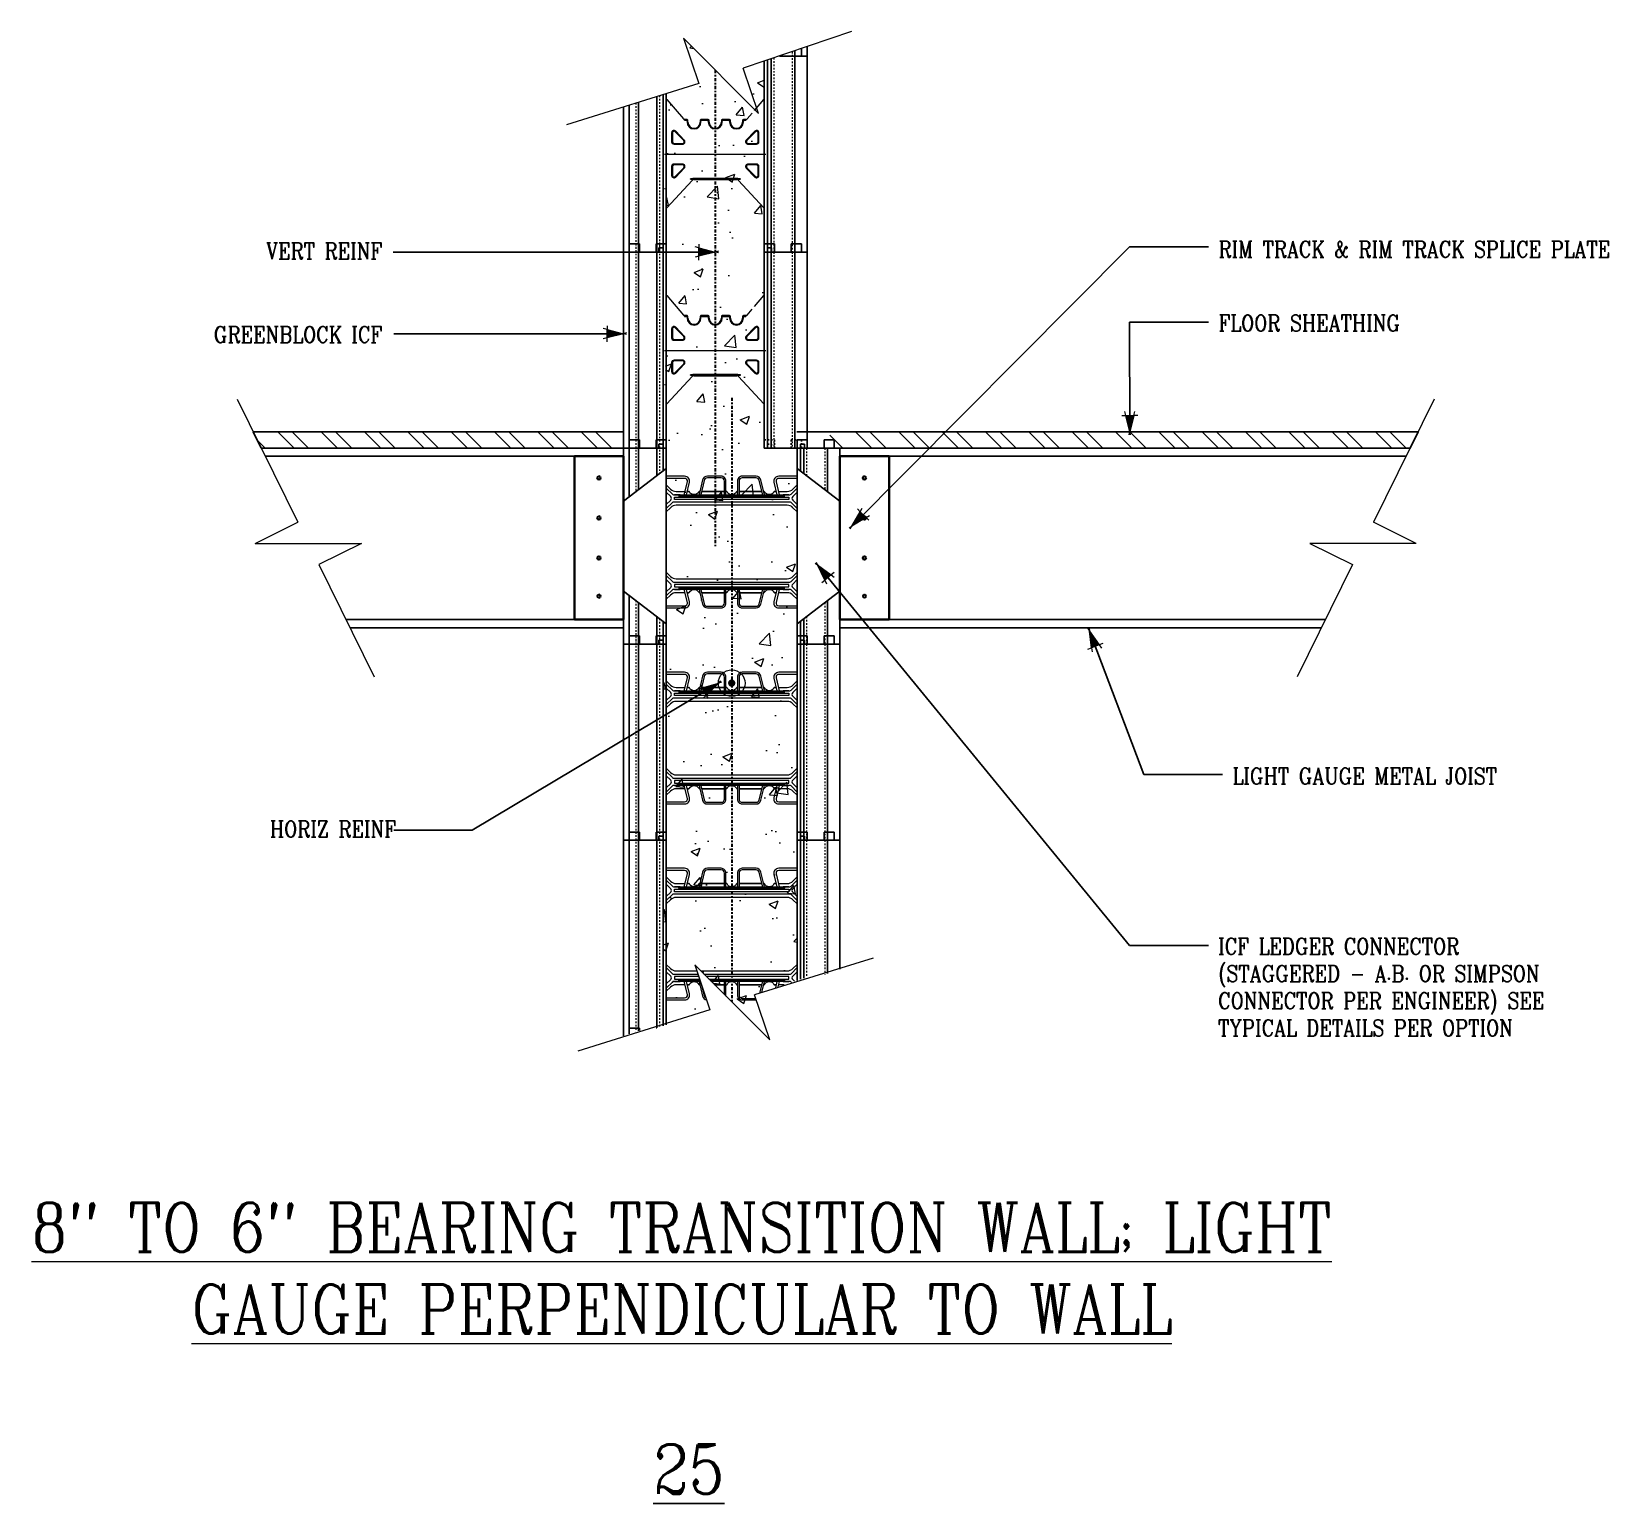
# Model space of a CAD drawing. Header units: inches. Extents: x -210.8 to -114.3, y 232.4 to 322.5.
import ezdxf

# ---------------------------------------------------------------- set-up
doc = ezdxf.new("R2010")
doc.units = ezdxf.units.IN
doc.header["$MEASUREMENT"] = 0
for name, pattern in [('CENTER', [2, 1.25, -0.25, 0.25, -0.25]), ('DASHED2', [0.375, 0.25, -0.125]), ('HIDDEN', [0.375, 0.25, -0.125])]:
    doc.linetypes.add(name, pattern=pattern)
doc.layers.get('Defpoints').update_dxf_attribs({"color": 252})
for name, color, linetype, lineweight in [('A2 Hatch', 8, 'Continuous', 9), ('A4 medium', 7, 'Continuous', 35), ('DETAILS', 7, 'Continuous', 13), ('DIM', 3, 'Continuous', 13), ('REBAR', 2, 'CENTER', 30)]:
    doc.layers.add(name, color=color, linetype=linetype, lineweight=lineweight)
doc.styles.add('ARCTEXT', font='arctext.shx', dxfattribs={"width": 0.85})
doc.styles.add('RomanC', font='romanc.shx', dxfattribs={"width": 0.85, "height": 5})
doc.dimstyles.new('ARCTEXT1-4', dxfattribs={"dimtxt": 4, "dimasz": 2, "dimexe": 2, "dimexo": 2, "dimgap": 2, "dimtad": 1, "dimdec": 4, "dimzin": 3, "dimdsep": 46, "dimlunit": 4, "dimtxsty": 'ARCTEXT', "dimblk": 'ARCHTICK', "dimcen": 2, "dimaunit": 1, "dimadec": 0, "dimazin": 0, "dimtfac": 1, "dimtdec": 4, "dimtmove": 2, "dimatfit": 3, "dimldrblk": 'arrow', "dimfxl": 0, "dimtolj": 1, "dimtzin": 0, "dimarcsym": 0})

# ---------------------------------------------------------------- blocks, each defined once
blk = doc.blocks.new('_ArchTick')
at = {"color": 0, "linetype": 'ByBlock', "const_width": 0.15}
blk.add_lwpolyline([(-0.5, -0.5), (0.5, 0.5)], dxfattribs=at)
blk = doc.blocks.new('arrow')
at = {"layer": 'DIM'}
blk.add_hatch(color=253, dxfattribs=at).paths.add_polyline_path([(-2, 0.5), (-2, -0.5), (0, 0)])
at = {"layer": 'DIM', "lineweight": 9}
for points in [[(-2, 0.98), (-2, 0.5), (-2.47, 0.62)], [(0.37, 0.09), (0, 0)], [(0.37, -0.09), (0, 0)], [(-2, -0.98), (-2, -0.5), (-2.47, -0.62)]]:
    blk.add_lwpolyline(points, dxfattribs=at)
at = {"layer": 'DIM', "lineweight": 15}
blk.add_lwpolyline([(0, 0), (-2, -0.5), (-2, 0.5), (0, 0)], dxfattribs=at)

msp = doc.modelspace()

# ---------------------------------------------------------------- hatches: boundary and pattern name
at = {"layer": 'A2 Hatch', "ltscale": 0.15}
h = msp.add_hatch(dxfattribs=at)
h.set_pattern_fill('AR-CONC', color=256, scale=0.8, style=0)
h.set_pattern_definition([(50, (-3253.7795, 735.394), (5.7380815, -0.502017), [0.6, -6.6]), (355, (-3253.7795, 735.394), (-1.110011, 6.017537), [0.48, -5.28]), (100.45145, (-3253.3014, 735.352), (4.628071, 5.51552), [0.509922, -5.609137]), (46.1842, (-3253.7795, 736.994), (8.537928, -1.324152), [0.9, -9.9]), (96.63564, (-3253.068, 736.8835), (7.477296, 7.792949), [0.764882, -8.413704]), (351.1842, (-3253.7795, 736.994), (7.477296, 7.79295), [0.72, -7.92]), (21, (-3252.9795, 736.594), (4.7752564, -3.220951), [0.6, -6.6]), (326, (-3252.9795, 736.594), (1.946523, 5.8012), [0.48, -5.28]), (71.45144, (-3252.5816, 736.3254), (6.721779, 2.580249), [0.509922, -5.609137]), (37.5, (-3253.7795, 735.3938), (0.0972788, 2.6631508), [0, -5.216, 0, -5.36, 0, -5.3]), (7.5, (-3253.7795, 735.3938), (2.1045563, 3.1552937), [0, -3.056, 0, -5.096, 0, -2.02]), (327.5, (-3255.5635, 735.3938), (4.2705795, -0.180439), [0, -2, 0, -6.24, 0, -8.28]), (317.5, (-3256.3635, 735.394), (4.6654894, 0.80084), [0, -2.6, 0, -4.144, 0, -5.88])])
h.paths.add_polyline_path([(-169.924, 319.307), (-171.91, 318.633), (-172.11, 261.618), (-169.24, 262.591), (-170.176, 265.351), (-165.58, 260.755), (-166.516, 263.515), (-163.91, 264.399), (-163.915, 296.98), (-165.915, 296.98), (-165.915, 320.667), (-167.2, 320.231), (-166.264, 317.471), (-170.86, 322.067)])
h = msp.add_hatch(dxfattribs=at)
h.set_pattern_fill('ANSI32', color=256, scale=5, angle=90, style=0)
h.set_pattern_definition([(135, (-8314.0732, 2619.8564), (-1.3258252, -1.3258252), []), (135, (-8314.0732, 2620.7402), (-1.3258252, -1.3258252), [])])
h.paths.add_polyline_path([(-174.535, 297.98), (-197.188, 297.98), (-196.695, 296.98), (-174.535, 296.98)])
h = msp.add_hatch(dxfattribs=at)
h.set_pattern_fill('ANSI32', color=256, scale=5, angle=90, style=0)
h.set_pattern_definition([(135, (-3894.0394, 801.9665), (-1.3258252, -1.3258252), []), (135, (-3894.0394, 802.8504), (-1.3258252, -1.3258252), [])])
h.paths.add_polyline_path([(-161.91, 297.98), (-125.91, 297.98), (-126.404, 296.98), (-161.91, 296.98)])
h = msp.add_hatch(color=256, dxfattribs=at)
edge = h.paths.add_edge_path()
edge.add_arc((-167.91, 282.596), 0.224, 0, 360)

# ---------------------------------------------------------------- linework, layer by layer
at = {"color": 1}
for p, q in [((-163.64, 321.438), (-163.64, 320.98)), ((-163.29, 321.557), (-163.29, 308.98)), ((-165.915, 320.667), (-165.915, 308.98)), ((-165.715, 320.735), (-165.715, 308.98)), ((-165.5, 320.808), (-165.5, 308.98)), ((-164.99, 320.98), (-163.29, 320.98)), ((-164.265, 321.014), (-164.265, 320.98)), ((-164.055, 321.298), (-164.055, 308.98)), ((-172.485, 318.505), (-172.485, 308.98)), ((-172.11, 318.623), (-172.11, 308.98)), ((-171.91, 318.685), (-171.91, 308.98)), ((-174.535, 317.864), (-174.535, 308.98)), ((-174.185, 317.973), (-174.185, 308.98)), ((-173.61, 318.153), (-173.61, 308.98)), ((-174.535, 308.98), (-171.91, 308.98)), ((-174.535, 308.98), (-174.535, 296.98)), ((-174.535, 308.98), (-172.36, 308.98)), ((-174.185, 309.48), (-173.56, 309.48)), ((-174.185, 309.48), (-174.185, 296.98)), ((-173.61, 309.48), (-173.61, 296.98)), ((-172.485, 308.98), (-173.61, 308.98)), ((-173.56, 309.48), (-173.56, 308.98)), ((-172.535, 309.48), (-172.535, 308.98)), ((-172.535, 309.48), (-171.91, 309.48)), ((-172.485, 309.48), (-172.485, 296.98)), ((-172.36, 309.23), (-172.36, 308.98)), ((-172.36, 309.23), (-172.11, 309.23)), ((-172.11, 309.23), (-172.11, 296.98)), ((-172.11, 308.98), (-171.91, 308.98)), ((-171.91, 309.48), (-171.91, 308.98)), ((-171.91, 309.48), (-171.91, 296.98)), ((-165.915, 309.48), (-165.915, 308.98)), ((-165.915, 309.48), (-165.915, 296.98)), ((-165.915, 309.48), (-165.29, 309.48)), ((-165.915, 308.98), (-163.29, 308.98)), ((-165.915, 308.98), (-165.715, 308.98)), ((-165.715, 309.23), (-165.715, 296.98)), ((-165.715, 309.23), (-165.465, 309.23)), ((-165.5, 308.98), (-163.29, 308.98)), ((-165.5, 308.98), (-165.5, 296.98)), ((-165.465, 309.23), (-165.465, 308.98)), ((-165.29, 309.48), (-165.29, 308.98)), ((-164.265, 309.48), (-164.265, 308.98)), ((-164.265, 309.48), (-163.64, 309.48)), ((-164.055, 308.98), (-164.055, 296.98)), ((-163.64, 309.48), (-163.64, 308.98)), ((-163.29, 308.98), (-163.29, 296.98)), ((-174.185, 297.48), (-173.56, 297.48)), ((-174.185, 297.48), (-174.185, 294.002)), ((-173.61, 297.48), (-173.61, 294.44)), ((-173.56, 297.48), (-173.56, 296.98)), ((-172.535, 297.48), (-172.535, 296.98)), ((-172.535, 297.48), (-171.91, 297.48)), ((-172.485, 297.48), (-172.485, 295.297)), ((-172.36, 297.23), (-172.36, 296.98)), ((-172.36, 297.23), (-172.11, 297.23)), ((-172.11, 297.23), (-172.11, 295.583)), ((-171.91, 297.48), (-171.91, 284.98)), ((-171.91, 297.48), (-171.91, 296.98)), ((-165.915, 297.48), (-165.915, 296.98)), ((-163.91, 297.48), (-163.91, 284.98)), ((-163.91, 297.48), (-163.285, 297.48)), ((-163.71, 297.23), (-163.71, 295.583)), ((-163.71, 297.23), (-163.46, 297.23)), ((-163.46, 297.23), (-163.46, 296.98)), ((-163.285, 297.48), (-163.285, 296.98)), ((-162.26, 297.48), (-162.26, 296.98)), ((-162.26, 297.48), (-161.635, 297.48)), ((-161.635, 297.48), (-161.635, 296.98)), ((-174.535, 296.98), (-174.535, 284.98)), ((-174.535, 296.98), (-172.36, 296.98)), ((-174.535, 296.98), (-171.91, 296.98)), ((-172.485, 296.98), (-173.61, 296.98)), ((-172.11, 296.98), (-171.91, 296.98)), ((-165.915, 296.98), (-163.29, 296.98)), ((-163.91, 296.98), (-163.71, 296.98)), ((-163.495, 296.98), (-161.285, 296.98)), ((-163.495, 296.98), (-163.495, 295.419)), ((-162.05, 296.98), (-162.05, 294.318)), ((-161.285, 296.98), (-161.285, 284.98)), ((-171.91, 295.735), (-174.535, 293.735)), ((-163.91, 295.735), (-161.285, 293.735)), ((-171.91, 286.226), (-174.535, 288.226)), ((-174.185, 287.959), (-174.185, 284.98)), ((-163.91, 286.226), (-161.285, 288.226)), ((-162.05, 287.643), (-162.05, 284.98)), ((-173.61, 287.521), (-173.61, 284.98)), ((-172.485, 286.664), (-172.485, 284.98)), ((-172.11, 286.378), (-172.11, 284.98)), ((-163.71, 286.378), (-163.71, 284.98)), ((-163.495, 286.542), (-163.495, 284.98)), ((-174.535, 284.98), (-171.91, 284.98)), ((-174.535, 284.98), (-174.535, 272.98)), ((-174.535, 284.98), (-172.36, 284.98)), ((-174.185, 285.48), (-173.56, 285.48)), ((-174.185, 285.48), (-174.185, 272.98)), ((-173.61, 285.48), (-173.61, 272.98)), ((-172.485, 284.98), (-173.61, 284.98)), ((-173.56, 285.48), (-173.56, 284.98)), ((-172.535, 285.48), (-172.535, 284.98)), ((-172.535, 285.48), (-171.91, 285.48)), ((-172.485, 285.48), (-172.485, 272.98)), ((-172.36, 285.23), (-172.36, 284.98)), ((-172.36, 285.23), (-172.11, 285.23)), ((-172.11, 285.23), (-172.11, 272.98)), ((-172.11, 284.98), (-171.91, 284.98)), ((-171.91, 285.48), (-171.91, 272.98)), ((-163.91, 285.48), (-163.91, 272.98)), ((-163.91, 285.48), (-163.285, 285.48)), ((-163.91, 284.98), (-161.285, 284.98)), ((-163.91, 284.98), (-163.71, 284.98)), ((-163.71, 285.23), (-163.71, 272.98)), ((-163.71, 285.23), (-163.46, 285.23)), ((-163.495, 284.98), (-161.285, 284.98)), ((-163.495, 284.98), (-163.495, 272.98)), ((-163.46, 285.23), (-163.46, 284.98)), ((-163.285, 285.48), (-163.285, 284.98)), ((-162.26, 285.48), (-162.26, 284.98)), ((-162.26, 285.48), (-161.635, 285.48)), ((-162.05, 284.98), (-162.05, 272.98)), ((-161.635, 285.48), (-161.635, 284.98)), ((-161.285, 284.98), (-161.285, 272.98)), ((-174.185, 273.48), (-173.56, 273.48)), ((-174.185, 273.48), (-174.185, 261.126)), ((-173.61, 273.48), (-173.61, 261.321)), ((-173.56, 273.48), (-173.56, 272.98)), ((-172.535, 273.48), (-172.535, 272.98)), ((-172.535, 273.48), (-171.91, 273.48)), ((-172.485, 273.48), (-172.485, 261.49)), ((-172.36, 273.23), (-172.36, 272.98)), ((-172.36, 273.23), (-172.11, 273.23)), ((-172.11, 273.23), (-172.11, 261.618)), ((-171.91, 273.48), (-171.91, 261.685)), ((-163.91, 273.48), (-163.91, 264.399)), ((-163.91, 273.48), (-163.285, 273.48)), ((-163.71, 273.23), (-163.71, 264.466)), ((-163.71, 273.23), (-163.46, 273.23)), ((-163.46, 273.23), (-163.46, 272.98)), ((-163.285, 273.48), (-163.285, 272.98)), ((-162.26, 273.48), (-162.26, 272.98)), ((-162.26, 273.48), (-161.635, 273.48)), ((-161.635, 273.48), (-161.635, 272.98)), ((-174.535, 272.98), (-171.91, 272.98)), ((-174.535, 272.98), (-174.535, 261.007)), ((-174.535, 272.98), (-172.36, 272.98)), ((-172.485, 272.98), (-173.61, 272.98)), ((-172.11, 272.98), (-171.91, 272.98)), ((-163.91, 272.98), (-161.285, 272.98)), ((-163.91, 272.98), (-163.71, 272.98)), ((-163.495, 272.98), (-161.285, 272.98)), ((-163.495, 272.98), (-163.495, 264.539)), ((-162.05, 272.98), (-162.05, 264.817)), ((-161.285, 272.98), (-161.285, 265.077)), ((-174.185, 261.48), (-173.56, 261.48)), ((-173.56, 261.48), (-173.56, 261.338)), ((-172.535, 261.48), (-172.535, 261.473)), ((-172.535, 261.48), (-172.515, 261.48))]:
    msp.add_line(p, q, dxfattribs=at)
at = {"color": 1, "linetype": 'HIDDEN', "ltscale": 0.02}
for p, q in [((-174.185, 309.48), (-173.56, 309.48)), ((-174.185, 309.48), (-174.185, 308.98)), ((-173.56, 309.48), (-173.56, 308.98)), ((-172.535, 309.48), (-172.535, 308.98)), ((-172.535, 309.48), (-171.91, 309.48)), ((-165.915, 309.48), (-165.29, 309.48)), ((-165.715, 309.23), (-165.715, 308.98)), ((-165.715, 309.23), (-165.465, 309.23)), ((-165.465, 309.23), (-165.465, 308.98)), ((-165.29, 309.48), (-165.29, 308.98)), ((-164.265, 309.48), (-164.265, 308.98)), ((-164.265, 309.48), (-163.64, 309.48)), ((-163.64, 309.48), (-163.64, 308.98)), ((-174.185, 297.48), (-173.56, 297.48)), ((-174.185, 297.48), (-174.185, 296.98)), ((-173.56, 297.48), (-173.56, 296.98)), ((-172.535, 297.48), (-172.535, 296.98)), ((-172.535, 297.48), (-171.91, 297.48)), ((-165.915, 297.48), (-165.29, 297.48)), ((-165.715, 297.23), (-165.715, 296.98)), ((-165.715, 297.23), (-165.465, 297.23)), ((-165.465, 297.23), (-165.465, 296.98)), ((-165.29, 297.48), (-165.29, 296.98)), ((-164.265, 297.48), (-164.265, 296.98)), ((-164.265, 297.48), (-163.64, 297.48)), ((-163.64, 297.48), (-163.64, 296.98)), ((-174.185, 285.48), (-173.56, 285.48)), ((-173.56, 285.48), (-173.56, 284.98)), ((-172.535, 285.48), (-172.535, 284.98)), ((-172.535, 285.48), (-171.91, 285.48)), ((-163.91, 285.48), (-163.285, 285.48)), ((-163.285, 285.48), (-163.285, 284.98)), ((-162.26, 285.48), (-162.26, 284.98)), ((-162.26, 285.48), (-161.635, 285.48)), ((-161.635, 285.48), (-161.635, 284.98)), ((-174.185, 273.48), (-173.56, 273.48)), ((-173.56, 273.48), (-173.56, 272.98)), ((-172.535, 273.48), (-172.535, 272.98)), ((-172.535, 273.48), (-171.91, 273.48)), ((-163.91, 273.48), (-163.285, 273.48)), ((-163.285, 273.48), (-163.285, 272.98)), ((-162.26, 273.48), (-162.26, 272.98)), ((-162.26, 273.48), (-161.635, 273.48)), ((-161.635, 273.48), (-161.635, 272.98)), ((-174.185, 261.48), (-173.56, 261.48)), ((-173.56, 261.48), (-173.56, 261.338)), ((-172.535, 261.48), (-172.535, 261.473)), ((-172.535, 261.48), (-172.515, 261.48))]:
    msp.add_line(p, q, dxfattribs=at)
at = {"ltscale": 0.15}
for p, q in [((-173.56, 308.98), (-172.535, 308.98)), ((-174.535, 297.98), (-197.188, 297.98)), ((-196.695, 296.98), (-197.188, 297.98)), ((-174.535, 296.48), (-174.535, 297.98)), ((-174.535, 296.48), (-174.535, 297.98)), ((-163.915, 297.98), (-125.91, 297.98)), ((-126.404, 296.98), (-125.91, 297.98)), ((-174.535, 296.98), (-196.695, 296.98)), ((-174.535, 296.48), (-196.448, 296.48)), ((-173.56, 296.98), (-172.535, 296.98)), ((-161.285, 296.98), (-126.404, 296.98)), ((-161.285, 296.48), (-126.651, 296.48)), ((-174.535, 286.48), (-191.513, 286.48)), ((-174.535, 285.98), (-191.266, 285.98)), ((-161.285, 286.48), (-131.585, 286.48)), ((-161.285, 285.98), (-131.832, 285.98)), ((-173.56, 284.98), (-172.535, 284.98)), ((-173.56, 272.98), (-172.535, 272.98))]:
    msp.add_line(p, q, dxfattribs=at)
at = {"layer": 'A2 Hatch', "linetype": 'DASHED2', "ltscale": 0.15}
for p, q in [((-165.34, 320.862), (-165.34, 308.98)), ((-164.215, 321.243), (-164.215, 308.98)), ((-172.325, 318.556), (-172.325, 308.98)), ((-173.77, 318.103), (-173.77, 308.98)), ((-173.77, 309.48), (-173.77, 296.98)), ((-172.325, 309.48), (-172.325, 296.98)), ((-165.34, 308.98), (-165.34, 296.98)), ((-164.215, 308.98), (-164.215, 296.98)), ((-173.77, 297.48), (-173.77, 294.318)), ((-172.325, 297.48), (-172.325, 295.419)), ((-163.335, 296.98), (-163.335, 295.297)), ((-162.21, 296.98), (-162.21, 294.44)), ((-173.77, 287.643), (-173.77, 284.98)), ((-163.335, 286.664), (-163.335, 284.98)), ((-162.21, 287.521), (-162.21, 284.98)), ((-172.325, 286.542), (-172.325, 284.98)), ((-173.77, 285.48), (-173.77, 272.98)), ((-172.325, 285.48), (-172.325, 272.98)), ((-163.335, 284.98), (-163.335, 272.98)), ((-162.21, 284.98), (-162.21, 272.98)), ((-173.77, 273.48), (-173.77, 261.267)), ((-172.325, 273.48), (-172.325, 261.545)), ((-163.335, 272.98), (-163.335, 264.594)), ((-162.21, 272.98), (-162.21, 264.763))]:
    msp.add_line(p, q, dxfattribs=at)
at = {"layer": 'A2 Hatch', "ltscale": 0.15}
msp.add_circle((-167.91, 282.596), 0.816, dxfattribs=at)
at = {"layer": 'A4 medium', "ltscale": 0.15}
for points in [[(-177.535, 286.48), (-177.535, 296.48), (-174.535, 296.48), (-174.535, 286.48)], [(-158.285, 286.48), (-158.285, 296.48), (-161.285, 296.48), (-161.285, 286.48)]]:
    msp.add_lwpolyline(points, close=True, dxfattribs=at)
for centre in [(-176.035, 295.16), (-159.785, 295.16), (-176.035, 292.707), (-159.785, 292.707), (-176.035, 290.254), (-176.035, 290.254), (-159.785, 290.254), (-159.785, 290.254), (-176.036, 287.918), (-176.036, 287.918), (-159.784, 287.918), (-159.784, 287.918)]:
    msp.add_circle(centre, 0.1, dxfattribs=at)
at = {"layer": 'DETAILS', "color": 6, "lineweight": 20}
for p, q in [((-171.915, 318.401), (-171.915, 318.384)), ((-171.915, 318.384), (-171.915, 311.623)), ((-171.887, 318.315), (-170.869, 317.125)), ((-166.96, 317.125), (-166.65, 317.487)), ((-166.517, 317.643), (-165.942, 318.315)), ((-165.915, 311.623), (-165.915, 318.384)), ((-170.797, 317.094), (-170.79, 317.094)), ((-170.64, 317.094), (-170.797, 317.094)), ((-170.79, 317.094), (-170.79, 317.044)), ((-170.79, 317.044), (-170.69, 317.044)), ((-170.64, 316.994), (-170.64, 316.939)), ((-170.59, 316.939), (-170.59, 317.044)), ((-169.84, 317.044), (-169.84, 316.939)), ((-169.34, 317.094), (-169.79, 317.094)), ((-169.79, 316.939), (-169.79, 316.994)), ((-169.74, 317.044), (-169.39, 317.044)), ((-169.34, 316.994), (-169.34, 316.939)), ((-169.29, 316.939), (-169.29, 317.044)), ((-168.54, 317.044), (-168.54, 316.939)), ((-168.04, 317.094), (-168.49, 317.094)), ((-168.49, 316.939), (-168.49, 316.994)), ((-168.44, 317.044), (-168.09, 317.044)), ((-168.04, 316.994), (-168.04, 316.939)), ((-167.99, 316.939), (-167.99, 317.044)), ((-167.24, 317.044), (-167.24, 316.939)), ((-167.032, 317.094), (-167.19, 317.094)), ((-167.19, 316.939), (-167.19, 316.994)), ((-167.14, 317.044), (-167.04, 317.044)), ((-167.04, 317.044), (-167.04, 317.094)), ((-167.04, 317.094), (-167.032, 317.094)), ((-171.59, 316.275), (-171.59, 315.734)), ((-171.54, 316.275), (-171.54, 315.734)), ((-171.44, 315.634), (-170.92, 315.634)), ((-171.44, 315.584), (-170.92, 315.584)), ((-170.848, 315.803), (-171.367, 316.344)), ((-170.812, 315.838), (-171.331, 316.379)), ((-166.498, 316.379), (-167.017, 315.838)), ((-166.462, 316.344), (-166.981, 315.803)), ((-166.909, 315.634), (-166.39, 315.634)), ((-166.909, 315.584), (-166.39, 315.584)), ((-166.29, 315.734), (-166.29, 316.275)), ((-166.24, 315.734), (-166.24, 316.275)), ((-172.015, 314.964), (-165.815, 314.964)), ((-171.59, 314.214), (-171.59, 313.673)), ((-171.54, 314.214), (-171.54, 313.673)), ((-170.92, 314.364), (-171.44, 314.364)), ((-170.92, 314.314), (-171.44, 314.314)), ((-171.367, 313.604), (-170.848, 314.145)), ((-171.331, 313.569), (-170.812, 314.11)), ((-167.017, 314.11), (-166.498, 313.569)), ((-166.981, 314.145), (-166.462, 313.604)), ((-166.39, 314.364), (-166.909, 314.364)), ((-166.39, 314.314), (-166.909, 314.314)), ((-166.29, 313.673), (-166.29, 314.214)), ((-166.24, 313.673), (-166.24, 314.214)), ((-171.885, 311.693), (-170.334, 313.37)), ((-170.285, 313.484), (-170.441, 313.469)), ((-170.441, 313.449), (-170.285, 313.434)), ((-168.915, 313.484), (-170.285, 313.484)), ((-170.285, 313.434), (-168.915, 313.434)), ((-170.227, 313.414), (-168.915, 313.414)), ((-167.544, 313.484), (-168.915, 313.484)), ((-168.915, 313.434), (-167.544, 313.434)), ((-168.915, 313.414), (-167.602, 313.414)), ((-167.388, 313.469), (-167.544, 313.484)), ((-167.544, 313.434), (-167.388, 313.449)), ((-167.496, 313.37), (-165.944, 311.693)), ((-171.915, 306.401), (-171.915, 306.384)), ((-171.915, 306.384), (-171.915, 299.623)), ((-171.887, 306.315), (-170.869, 305.125)), ((-166.517, 305.643), (-165.942, 306.315)), ((-165.915, 299.623), (-165.915, 306.384)), ((-170.797, 305.094), (-170.79, 305.094)), ((-170.64, 305.094), (-170.797, 305.094)), ((-170.79, 305.094), (-170.79, 305.044)), ((-170.79, 305.044), (-170.69, 305.044)), ((-170.64, 304.994), (-170.64, 304.939)), ((-170.59, 304.939), (-170.59, 305.044)), ((-169.84, 305.044), (-169.84, 304.939)), ((-169.34, 305.094), (-169.79, 305.094)), ((-169.79, 304.939), (-169.79, 304.994)), ((-169.74, 305.044), (-169.39, 305.044)), ((-169.34, 304.994), (-169.34, 304.939)), ((-169.29, 304.939), (-169.29, 305.044)), ((-168.54, 305.044), (-168.54, 304.939)), ((-168.04, 305.094), (-168.49, 305.094)), ((-168.49, 304.939), (-168.49, 304.994)), ((-168.44, 305.044), (-168.09, 305.044)), ((-168.04, 304.994), (-168.04, 304.939)), ((-167.99, 304.939), (-167.99, 305.044)), ((-167.24, 305.044), (-167.24, 304.939)), ((-167.032, 305.094), (-167.19, 305.094)), ((-167.19, 304.939), (-167.19, 304.994)), ((-167.14, 305.044), (-167.04, 305.044)), ((-167.04, 305.044), (-167.04, 305.094)), ((-167.04, 305.094), (-167.032, 305.094)), ((-166.96, 305.125), (-166.65, 305.487)), ((-171.59, 304.275), (-171.59, 303.734)), ((-171.54, 304.275), (-171.54, 303.734)), ((-170.848, 303.803), (-171.367, 304.344)), ((-170.812, 303.838), (-171.331, 304.379)), ((-166.498, 304.379), (-167.017, 303.838)), ((-166.462, 304.344), (-166.981, 303.803)), ((-166.29, 303.734), (-166.29, 304.275)), ((-166.24, 303.734), (-166.24, 304.275)), ((-171.44, 303.634), (-170.92, 303.634)), ((-171.44, 303.584), (-170.92, 303.584)), ((-166.909, 303.634), (-166.39, 303.634)), ((-166.909, 303.584), (-166.39, 303.584)), ((-172.015, 302.964), (-165.815, 302.964)), ((-171.59, 302.214), (-171.59, 301.673)), ((-171.54, 302.214), (-171.54, 301.673)), ((-170.92, 302.364), (-171.44, 302.364)), ((-170.92, 302.314), (-171.44, 302.314)), ((-171.367, 301.604), (-170.848, 302.145)), ((-171.331, 301.569), (-170.812, 302.11)), ((-167.017, 302.11), (-166.498, 301.569)), ((-166.981, 302.145), (-166.462, 301.604)), ((-166.39, 302.364), (-166.909, 302.364)), ((-166.39, 302.314), (-166.909, 302.314)), ((-166.29, 301.673), (-166.29, 302.214)), ((-166.24, 301.673), (-166.24, 302.214)), ((-171.885, 299.693), (-170.334, 301.37)), ((-170.285, 301.484), (-170.441, 301.469)), ((-170.441, 301.449), (-170.285, 301.434)), ((-168.915, 301.484), (-170.285, 301.484)), ((-170.285, 301.434), (-168.915, 301.434)), ((-170.227, 301.414), (-168.915, 301.414)), ((-167.544, 301.484), (-168.915, 301.484)), ((-168.915, 301.434), (-167.544, 301.434)), ((-168.915, 301.414), (-167.602, 301.414)), ((-167.388, 301.469), (-167.544, 301.484)), ((-167.544, 301.434), (-167.388, 301.449)), ((-167.496, 301.37), (-165.944, 299.693)), ((-168.359, 264.13), (-168.956, 264.13)), ((-168.956, 264.13), (-168.359, 264.13))]:
    msp.add_line(p, q, dxfattribs=at)
for points in [[(-170.681, 294.13), (-170.498, 294.89, 0.485338), (-170.79, 295.26), (-171.91, 295.26)], [(-168.259, 294.13), (-168.259, 294.96, 0.414214), (-168.559, 295.26), (-169.401, 295.26, 0.346495), (-169.693, 295.031), (-169.91, 294.13)], [(-165.911, 294.13), (-166.128, 295.031, 0.346495), (-166.42, 295.26), (-167.262, 295.26, 0.414214), (-167.562, 294.96), (-167.562, 294.13)], [(-163.91, 295.26), (-165.031, 295.26, 0.485338), (-165.323, 294.89), (-165.139, 294.13)], [(-171.061, 294.13), (-171.161, 294.13), (-171.411, 294.13), (-170.815, 294.13), (-170.624, 294.921, 0.485338), (-170.79, 295.13), (-171.91, 295.13)], [(-171.91, 294.73), (-171.657, 294.477, 0.198912), (-171.304, 294.33), (-170.767, 294.33)], [(-171.91, 294.53), (-171.54, 294.16, 0.198912), (-171.469, 294.13), (-167.91, 294.13, -0.279322), (-168.196, 294.304, 0.279322), (-168.24, 294.33)], [(-169.88, 294.33, 0.279322), (-169.924, 294.304, -0.605918), (-170.495, 294.304, 0.279322), (-170.54, 294.33), (-170.633, 294.33), (-170.54, 294.33)], [(-168.359, 294.13), (-168.359, 294.96, 0.414214), (-168.559, 295.16), (-169.401, 295.16, 0.346495), (-169.595, 295.007), (-169.807, 294.13)], [(-167.58, 294.33, 0.279322), (-167.625, 294.304, -0.279322), (-167.91, 294.13), (-164.351, 294.13, 0.198912), (-164.28, 294.16), (-163.91, 294.53)], [(-166.014, 294.13), (-166.225, 295.007, 0.346495), (-166.42, 295.16), (-167.262, 295.16, 0.414214), (-167.462, 294.96), (-167.462, 294.13)], [(-165.281, 294.33), (-165.188, 294.33), (-165.281, 294.33, 0.279322), (-165.325, 294.304, -0.605918), (-165.897, 294.304, 0.279322), (-165.941, 294.33)], [(-163.91, 295.13), (-165.031, 295.13, 0.485338), (-165.196, 294.921), (-165.006, 294.13), (-164.41, 294.13), (-164.66, 294.13), (-164.76, 294.13)], [(-165.054, 294.33), (-164.517, 294.33, 0.198912), (-164.163, 294.477), (-163.91, 294.73)], [(-171.91, 293.531), (-171.642, 293.799, 0.414214), (-171.642, 294.012), (-171.91, 294.28)], [(-163.91, 293.281), (-164.28, 293.651, 0.198912), (-164.351, 293.68), (-167.91, 293.68), (-171.469, 293.68, 0.198912), (-171.54, 293.651), (-171.91, 293.281)], [(-163.91, 293.081), (-164.163, 293.334, 0.198912), (-164.517, 293.48), (-167.91, 293.48), (-171.304, 293.48, 0.198912), (-171.657, 293.334), (-171.91, 293.081)], [(-163.91, 294.28), (-164.179, 294.012, 0.414214), (-164.179, 293.799), (-163.91, 293.531)], [(-171.91, 289.38), (-171.657, 289.127, 0.198912), (-171.304, 288.98), (-167.91, 288.98), (-164.517, 288.98, 0.198912), (-164.163, 289.127), (-163.91, 289.38)], [(-171.91, 289.18), (-171.54, 288.81, 0.198912), (-171.469, 288.78), (-167.91, 288.78), (-164.351, 288.78, 0.198912), (-164.28, 288.81), (-163.91, 289.18)], [(-171.91, 288.181), (-171.642, 288.449, 0.414214), (-171.642, 288.662), (-171.91, 288.93)], [(-163.91, 288.93), (-164.179, 288.662, 0.414214), (-164.179, 288.449), (-163.91, 288.181)], [(-168.24, 288.13, 0.279322), (-168.196, 288.157, -0.279322), (-167.91, 288.33), (-171.469, 288.33, 0.198912), (-171.54, 288.301), (-171.91, 287.931)], [(-171.91, 287.33), (-170.79, 287.33, 0.485338), (-170.624, 287.54), (-170.815, 288.33), (-171.411, 288.33), (-171.161, 288.33), (-171.061, 288.33)], [(-171.91, 287.2), (-170.79, 287.2, 0.485338), (-170.498, 287.571), (-170.681, 288.33)], [(-170.767, 288.13), (-171.304, 288.13, 0.198912), (-171.657, 287.984), (-171.91, 287.731)], [(-170.54, 288.13), (-170.633, 288.13), (-170.54, 288.13, 0.279322), (-170.495, 288.157, -0.605918), (-169.924, 288.157, 0.279322), (-169.88, 288.13)], [(-169.91, 288.33), (-169.693, 287.43, 0.346495), (-169.401, 287.2), (-168.559, 287.2, 0.414214), (-168.259, 287.5), (-168.259, 288.33)], [(-169.807, 288.33), (-169.595, 287.454, 0.346495), (-169.401, 287.3), (-168.559, 287.3, 0.414214), (-168.359, 287.5), (-168.359, 288.33)], [(-163.91, 287.931), (-164.28, 288.301, 0.198912), (-164.351, 288.33), (-167.91, 288.33, -0.279322), (-167.625, 288.157, 0.279322), (-167.58, 288.13)], [(-167.562, 288.33), (-167.562, 287.5, 0.414214), (-167.262, 287.2), (-166.42, 287.2, 0.346495), (-166.128, 287.43), (-165.911, 288.33)], [(-167.462, 288.33), (-167.462, 287.5, 0.414214), (-167.262, 287.3), (-166.42, 287.3, 0.346495), (-166.225, 287.454), (-166.014, 288.33)], [(-165.941, 288.13, 0.279322), (-165.897, 288.157, -0.605918), (-165.325, 288.157, 0.279322), (-165.281, 288.13), (-165.188, 288.13), (-165.281, 288.13)], [(-165.139, 288.33), (-165.323, 287.571, 0.485338), (-165.031, 287.2), (-163.91, 287.2)], [(-164.76, 288.33), (-164.66, 288.33), (-164.41, 288.33), (-165.006, 288.33), (-165.196, 287.54, 0.485338), (-165.031, 287.33), (-163.91, 287.33)], [(-163.91, 287.731), (-164.163, 287.984, 0.198912), (-164.517, 288.13), (-165.054, 288.13)], [(-170.681, 282.13), (-170.498, 282.89, 0.485338), (-170.79, 283.26), (-171.91, 283.26)], [(-171.061, 282.13), (-171.161, 282.13), (-171.411, 282.13), (-170.815, 282.13), (-170.624, 282.921, 0.485338), (-170.79, 283.13), (-171.91, 283.13)], [(-171.91, 282.73), (-171.657, 282.477, 0.198912), (-171.304, 282.33), (-170.767, 282.33)], [(-168.259, 282.13), (-168.259, 282.96, 0.414214), (-168.559, 283.26), (-169.401, 283.26, 0.346495), (-169.693, 283.031), (-169.91, 282.13)], [(-168.359, 282.13), (-168.359, 282.96, 0.414214), (-168.559, 283.16), (-169.401, 283.16, 0.346495), (-169.595, 283.007), (-169.807, 282.13)], [(-165.911, 282.13), (-166.128, 283.031, 0.346495), (-166.42, 283.26), (-167.262, 283.26, 0.414214), (-167.562, 282.96), (-167.562, 282.13)], [(-166.014, 282.13), (-166.225, 283.007, 0.346495), (-166.42, 283.16), (-167.262, 283.16, 0.414214), (-167.462, 282.96), (-167.462, 282.13)], [(-163.91, 283.26), (-165.031, 283.26, 0.485338), (-165.323, 282.89), (-165.139, 282.13)], [(-163.91, 283.13), (-165.031, 283.13, 0.485338), (-165.196, 282.921), (-165.006, 282.13), (-164.41, 282.13), (-164.66, 282.13), (-164.76, 282.13)], [(-165.054, 282.33), (-164.517, 282.33, 0.198912), (-164.163, 282.477), (-163.91, 282.73)], [(-171.91, 282.53), (-171.54, 282.16, 0.198912), (-171.469, 282.13), (-167.91, 282.13, -0.279322), (-168.196, 282.304, 0.279322), (-168.24, 282.33)], [(-171.91, 281.531), (-171.642, 281.799, 0.414214), (-171.642, 282.012), (-171.91, 282.28)], [(-169.88, 282.33, 0.279322), (-169.924, 282.304, -0.605918), (-170.495, 282.304, 0.279322), (-170.54, 282.33), (-170.633, 282.33), (-170.54, 282.33)], [(-167.58, 282.33, 0.279322), (-167.625, 282.304, -0.279322), (-167.91, 282.13), (-164.351, 282.13, 0.198912), (-164.28, 282.16), (-163.91, 282.53)], [(-165.281, 282.33), (-165.188, 282.33), (-165.281, 282.33, 0.279322), (-165.325, 282.304, -0.605918), (-165.897, 282.304, 0.279322), (-165.941, 282.33)], [(-163.91, 282.28), (-164.179, 282.012, 0.414214), (-164.179, 281.799), (-163.91, 281.531)], [(-163.91, 281.281), (-164.28, 281.651, 0.198912), (-164.351, 281.68), (-167.91, 281.68), (-171.469, 281.68, 0.198912), (-171.54, 281.651), (-171.91, 281.281)], [(-163.91, 281.081), (-164.163, 281.334, 0.198912), (-164.517, 281.48), (-167.91, 281.48), (-171.304, 281.48, 0.198912), (-171.657, 281.334), (-171.91, 281.081)], [(-171.91, 277.38), (-171.657, 277.127, 0.198912), (-171.304, 276.98), (-167.91, 276.98), (-164.517, 276.98, 0.198912), (-164.163, 277.127), (-163.91, 277.38)], [(-171.91, 277.18), (-171.54, 276.81, 0.198912), (-171.469, 276.78), (-167.91, 276.78), (-164.351, 276.78, 0.198912), (-164.28, 276.81), (-163.91, 277.18)], [(-171.91, 276.181), (-171.642, 276.449, 0.414214), (-171.642, 276.662), (-171.91, 276.93)], [(-163.91, 276.93), (-164.179, 276.662, 0.414214), (-164.179, 276.449), (-163.91, 276.181)], [(-168.24, 276.13, 0.279322), (-168.196, 276.157, -0.279322), (-167.91, 276.33), (-171.469, 276.33, 0.198912), (-171.54, 276.301), (-171.91, 275.931)], [(-171.91, 275.33), (-170.79, 275.33, 0.485338), (-170.624, 275.54), (-170.815, 276.33), (-171.411, 276.33), (-171.161, 276.33), (-171.061, 276.33)], [(-171.91, 275.2), (-170.79, 275.2, 0.485338), (-170.498, 275.571), (-170.681, 276.33)], [(-170.767, 276.13), (-171.304, 276.13, 0.198912), (-171.657, 275.984), (-171.91, 275.731)], [(-170.54, 276.13), (-170.633, 276.13), (-170.54, 276.13, 0.279322), (-170.495, 276.157, -0.605918), (-169.924, 276.157, 0.279322), (-169.88, 276.13)], [(-169.91, 276.33), (-169.693, 275.43, 0.346495), (-169.401, 275.2), (-168.559, 275.2, 0.414214), (-168.259, 275.5), (-168.259, 276.33)], [(-169.807, 276.33), (-169.595, 275.454, 0.346495), (-169.401, 275.3), (-168.559, 275.3, 0.414214), (-168.359, 275.5), (-168.359, 276.33)], [(-163.91, 275.931), (-164.28, 276.301, 0.198912), (-164.351, 276.33), (-167.91, 276.33, -0.279322), (-167.625, 276.157, 0.279322), (-167.58, 276.13)], [(-167.562, 276.33), (-167.562, 275.5, 0.414214), (-167.262, 275.2), (-166.42, 275.2, 0.346495), (-166.128, 275.43), (-165.911, 276.33)], [(-167.462, 276.33), (-167.462, 275.5, 0.414214), (-167.262, 275.3), (-166.42, 275.3, 0.346495), (-166.225, 275.454), (-166.014, 276.33)], [(-165.941, 276.13, 0.279322), (-165.897, 276.157, -0.605918), (-165.325, 276.157, 0.279322), (-165.281, 276.13), (-165.188, 276.13), (-165.281, 276.13)], [(-165.139, 276.33), (-165.323, 275.571, 0.485338), (-165.031, 275.2), (-163.91, 275.2)], [(-164.76, 276.33), (-164.66, 276.33), (-164.41, 276.33), (-165.006, 276.33), (-165.196, 275.54, 0.485338), (-165.031, 275.33), (-163.91, 275.33)], [(-163.91, 275.731), (-164.163, 275.984, 0.198912), (-164.517, 276.13), (-165.054, 276.13)], [(-170.681, 270.13), (-170.498, 270.89, 0.485338), (-170.79, 271.26), (-171.91, 271.26)], [(-168.259, 270.13), (-168.259, 270.96, 0.414214), (-168.559, 271.26), (-169.401, 271.26, 0.346495), (-169.693, 271.031), (-169.91, 270.13)], [(-168.359, 270.13), (-168.359, 270.96, 0.414214), (-168.559, 271.16), (-169.401, 271.16, 0.346495), (-169.595, 271.007), (-169.807, 270.13)], [(-165.911, 270.13), (-166.128, 271.031, 0.346495), (-166.42, 271.26), (-167.262, 271.26, 0.414214), (-167.562, 270.96), (-167.562, 270.13)], [(-166.014, 270.13), (-166.225, 271.007, 0.346495), (-166.42, 271.16), (-167.262, 271.16, 0.414214), (-167.462, 270.96), (-167.462, 270.13)], [(-163.91, 271.26), (-165.031, 271.26, 0.485338), (-165.323, 270.89), (-165.139, 270.13)], [(-171.061, 270.13), (-171.161, 270.13), (-171.411, 270.13), (-170.815, 270.13), (-170.624, 270.921, 0.485338), (-170.79, 271.13), (-171.91, 271.13)], [(-171.91, 270.73), (-171.657, 270.477, 0.198912), (-171.304, 270.33), (-170.767, 270.33)], [(-171.91, 270.53), (-171.54, 270.16, 0.198912), (-171.469, 270.13), (-167.91, 270.13, -0.279322), (-168.196, 270.304, 0.279322), (-168.24, 270.33)], [(-171.91, 269.531), (-171.642, 269.799, 0.414214), (-171.642, 270.012), (-171.91, 270.28)], [(-169.88, 270.33, 0.279322), (-169.924, 270.304, -0.605918), (-170.495, 270.304, 0.279322), (-170.54, 270.33), (-170.633, 270.33), (-170.54, 270.33)], [(-167.58, 270.33, 0.279322), (-167.625, 270.304, -0.279322), (-167.91, 270.13), (-164.351, 270.13, 0.198912), (-164.28, 270.16), (-163.91, 270.53)], [(-165.281, 270.33), (-165.188, 270.33), (-165.281, 270.33, 0.279322), (-165.325, 270.304, -0.605918), (-165.897, 270.304, 0.279322), (-165.941, 270.33)], [(-163.91, 271.13), (-165.031, 271.13, 0.485338), (-165.196, 270.921), (-165.006, 270.13), (-164.41, 270.13), (-164.66, 270.13), (-164.76, 270.13)], [(-165.054, 270.33), (-164.517, 270.33, 0.198912), (-164.163, 270.477), (-163.91, 270.73)], [(-163.91, 270.28), (-164.179, 270.012, 0.414214), (-164.179, 269.799), (-163.91, 269.531)], [(-163.91, 269.281), (-164.28, 269.651, 0.198912), (-164.351, 269.68), (-167.91, 269.68), (-171.469, 269.68, 0.198912), (-171.54, 269.651), (-171.91, 269.281)], [(-163.91, 269.081), (-164.163, 269.334, 0.198912), (-164.517, 269.48), (-167.91, 269.48), (-171.304, 269.48, 0.198912), (-171.657, 269.334), (-171.91, 269.081)], [(-171.91, 265.38), (-171.657, 265.127, 0.198912), (-171.304, 264.98), (-170.051, 264.98)], [(-169.806, 264.98), (-167.91, 264.98), (-164.517, 264.98, 0.198912), (-164.163, 265.127), (-163.91, 265.38)], [(-171.91, 265.18), (-171.54, 264.81, 0.198912), (-171.469, 264.78), (-169.983, 264.78)], [(-171.91, 264.181), (-171.642, 264.449, 0.414214), (-171.642, 264.662), (-171.91, 264.93)], [(-169.864, 264.43), (-171.061, 264.43), (-171.159, 264.408, 0.780776), (-171.159, 264.403), (-171.061, 264.38), (-169.847, 264.38)], [(-169.606, 264.78), (-167.91, 264.78), (-164.351, 264.78, 0.198912), (-164.28, 264.81), (-163.91, 265.18)], [(-169.206, 264.38), (-167.91, 264.38), (-164.76, 264.38), (-164.662, 264.403, 0.780776), (-164.662, 264.408), (-164.76, 264.43), (-167.91, 264.43), (-169.256, 264.43)], [(-163.91, 264.93), (-164.179, 264.662, 0.414214), (-164.179, 264.449), (-164.073, 264.343)], [(-171.91, 263.33), (-170.79, 263.33, 0.485338), (-170.624, 263.54), (-170.815, 264.33), (-171.411, 264.33), (-171.161, 264.33), (-171.061, 264.33)], [(-171.91, 263.2), (-170.79, 263.2, 0.485338), (-170.498, 263.571), (-170.681, 264.33)], [(-169.83, 264.33), (-171.469, 264.33, 0.198912), (-171.54, 264.301), (-171.91, 263.931)], [(-170.767, 264.13), (-171.304, 264.13, 0.198912), (-171.657, 263.984), (-171.91, 263.731)], [(-170.54, 264.13), (-170.633, 264.13), (-170.54, 264.13, 0.279322), (-170.495, 264.157, -0.605918), (-169.924, 264.157, 0.279322), (-169.88, 264.13)], [(-169.91, 264.33), (-169.693, 263.43, 0.302614), (-169.448, 263.204, 0.302614)], [(-169.749, 264.09), (-169.595, 263.454, 0.225019), (-169.488, 263.32)], [(-168.24, 264.13, 0.279322), (-168.196, 264.157, -0.279322), (-167.91, 264.33), (-169.156, 264.33)], [(-168.265, 263.439, 0.051306), (-168.259, 263.5), (-168.259, 264.33)], [(-164.259, 264.28), (-164.28, 264.301, 0.198912), (-164.351, 264.33), (-167.91, 264.33, -0.279322), (-167.625, 264.157, 0.279322), (-167.58, 264.13)], [(-167.562, 264.33), (-167.562, 263.5, 0.414214), (-167.262, 263.2), (-166.42, 263.2, 0.00833), (-166.41, 263.201, 0.00833)], [(-167.462, 264.33), (-167.462, 263.5, 0.414214), (-167.262, 263.3), (-166.444, 263.3)], [(-165.941, 264.13, 0.279322), (-165.897, 264.157, -0.605918), (-165.325, 264.157, 0.279322), (-165.281, 264.13), (-165.188, 264.13), (-165.281, 264.13)]]:
    msp.add_lwpolyline(points, format="xyb", dxfattribs=at)
for points in [[(-169.861, 294.33), (-169.88, 294.33)], [(-168.359, 294.33), (-169.759, 294.33)], [(-168.259, 294.33), (-168.24, 294.33)], [(-167.562, 294.33), (-167.58, 294.33)], [(-167.462, 294.33), (-166.062, 294.33)], [(-165.959, 294.33), (-165.941, 294.33)], [(-167.91, 293.98), (-164.41, 293.98), (-164.41, 293.83), (-167.91, 293.83), (-171.411, 293.83), (-171.411, 293.98)], [(-167.91, 288.48), (-164.41, 288.48), (-164.41, 288.63), (-167.91, 288.63), (-171.411, 288.63), (-171.411, 288.48)], [(-169.861, 288.13), (-169.88, 288.13)], [(-168.359, 288.13), (-169.759, 288.13)], [(-168.259, 288.13), (-168.24, 288.13)], [(-167.562, 288.13), (-167.58, 288.13)], [(-167.462, 288.13), (-166.062, 288.13)], [(-165.959, 288.13), (-165.941, 288.13)], [(-167.91, 281.98), (-164.41, 281.98), (-164.41, 281.83), (-167.91, 281.83), (-171.411, 281.83), (-171.411, 281.98)], [(-169.861, 282.33), (-169.88, 282.33)], [(-168.359, 282.33), (-169.759, 282.33)], [(-168.259, 282.33), (-168.24, 282.33)], [(-167.562, 282.33), (-167.58, 282.33)], [(-167.462, 282.33), (-166.062, 282.33)], [(-165.959, 282.33), (-165.941, 282.33)], [(-167.91, 276.48), (-164.41, 276.48), (-164.41, 276.63), (-167.91, 276.63), (-171.411, 276.63), (-171.411, 276.48)], [(-169.861, 276.13), (-169.88, 276.13)], [(-168.359, 276.13), (-169.759, 276.13)], [(-168.259, 276.13), (-168.24, 276.13)], [(-167.562, 276.13), (-167.58, 276.13)], [(-167.462, 276.13), (-166.062, 276.13)], [(-165.959, 276.13), (-165.941, 276.13)], [(-169.861, 270.33), (-169.88, 270.33)], [(-168.359, 270.33), (-169.759, 270.33)], [(-168.259, 270.33), (-168.24, 270.33)], [(-167.562, 270.33), (-167.58, 270.33)], [(-167.462, 270.33), (-166.062, 270.33)], [(-165.959, 270.33), (-165.941, 270.33)], [(-167.91, 269.98), (-164.41, 269.98), (-164.41, 269.83), (-167.91, 269.83), (-171.411, 269.83), (-171.411, 269.98)], [(-169.861, 264.13), (-169.88, 264.13)], [(-168.259, 264.13), (-168.24, 264.13)], [(-167.562, 264.13), (-167.58, 264.13)], [(-167.462, 264.13), (-166.062, 264.13)], [(-165.959, 264.13), (-165.941, 264.13)]]:
    msp.add_lwpolyline(points, close=True, dxfattribs=at)
for points in [[(-167.91, 294.08), (-171.061, 294.08), (-171.159, 294.058, 0.780776), (-171.159, 294.053), (-171.061, 294.03), (-167.91, 294.03), (-164.76, 294.03), (-164.662, 294.053, 0.780776), (-164.662, 294.058), (-164.76, 294.08)], [(-167.91, 288.38), (-164.76, 288.38), (-164.662, 288.403, 0.780776), (-164.662, 288.408), (-164.76, 288.43), (-167.91, 288.43), (-171.061, 288.43), (-171.159, 288.408, 0.780776), (-171.159, 288.403), (-171.061, 288.38)], [(-167.91, 282.08), (-171.061, 282.08), (-171.159, 282.058, 0.780776), (-171.159, 282.053), (-171.061, 282.03), (-167.91, 282.03), (-164.76, 282.03), (-164.662, 282.053, 0.780776), (-164.662, 282.058), (-164.76, 282.08)], [(-167.91, 276.38), (-164.76, 276.38), (-164.662, 276.403, 0.780776), (-164.662, 276.408), (-164.76, 276.43), (-167.91, 276.43), (-171.061, 276.43), (-171.159, 276.408, 0.780776), (-171.159, 276.403), (-171.061, 276.38)], [(-167.91, 270.08), (-171.061, 270.08), (-171.159, 270.058, 0.780776), (-171.159, 270.053), (-171.061, 270.03), (-167.91, 270.03), (-164.76, 270.03), (-164.662, 270.053, 0.780776), (-164.662, 270.058), (-164.76, 270.08)]]:
    msp.add_lwpolyline(points, format="xyb", close=True, dxfattribs=at)
for points in [[(-169.932, 264.63), (-171.411, 264.63), (-171.411, 264.48), (-169.881, 264.48)], [(-169.306, 264.48), (-167.91, 264.48), (-164.41, 264.48), (-164.41, 264.63), (-167.91, 264.63), (-169.456, 264.63)], [(-168.359, 263.533), (-168.359, 264.33)], [(-166.183, 263.628), (-166.014, 264.33)], [(-166.071, 263.666), (-165.911, 264.33)], [(-165.139, 264.33), (-165.231, 263.951)], [(-164.76, 264.33), (-164.66, 264.33), (-164.41, 264.33), (-165.006, 264.33), (-165.085, 264)], [(-164.701, 264.13), (-165.054, 264.13)]]:
    msp.add_lwpolyline(points, dxfattribs=at)
for centre, radius, start, end in [((-171.815, 318.384), 0.1, 180, 223.83086), ((-166.015, 318.384), 0.1, 316.16914, 360), ((-170.797, 317.194), 0.1, 223.83086, 270), ((-170.69, 316.994), 0.05, 360, 90), ((-170.64, 317.044), 0.05, 0, 90), ((-170.215, 316.939), 0.425, 180, 360), ((-170.215, 316.939), 0.375, 180, 0), ((-169.79, 317.044), 0.05, 90, 180), ((-169.74, 316.994), 0.05, 90, 180), ((-169.39, 316.994), 0.05, 360, 90), ((-169.34, 317.044), 0.05, 0, 90), ((-168.915, 316.939), 0.425, 180, 270), ((-168.915, 316.939), 0.375, 180, 270), ((-168.915, 316.939), 0.425, 270, 0), ((-168.915, 316.939), 0.375, 270, 0), ((-168.49, 317.044), 0.05, 90, 180), ((-168.44, 316.994), 0.05, 90, 180), ((-168.09, 316.994), 0.05, 0, 90), ((-168.04, 317.044), 0.05, 0, 90), ((-167.615, 316.939), 0.425, 180, 0), ((-167.615, 316.939), 0.375, 180, 0), ((-167.19, 317.044), 0.05, 90, 180), ((-167.14, 316.994), 0.05, 90, 180), ((-167.032, 317.194), 0.1, 270, 316.16914), ((-171.44, 316.275), 0.15, 43.83086, 180), ((-171.44, 315.734), 0.15, 180, 270), ((-171.44, 316.275), 0.1, 43.83086, 180), ((-171.44, 315.734), 0.1, 180, 270), ((-170.92, 315.734), 0.15, 270, 43.83086), ((-170.92, 315.734), 0.1, 270, 43.83086), ((-166.909, 315.734), 0.15, 136.16914, 270), ((-166.909, 315.734), 0.1, 136.16914, 270), ((-166.39, 316.275), 0.15, 0, 136.16914), ((-166.39, 316.275), 0.1, 0, 136.16914), ((-166.39, 315.734), 0.15, 270, 0), ((-166.39, 315.734), 0.1, 270, 360), ((-171.44, 314.214), 0.15, 90, 180), ((-171.44, 313.673), 0.15, 180, 316.16914), ((-171.44, 314.214), 0.1, 90, 180), ((-171.44, 313.673), 0.1, 180, 316.16914), ((-170.92, 314.214), 0.15, 316.16914, 90), ((-170.92, 314.214), 0.1, 316.16914, 90), ((-166.909, 314.214), 0.15, 90, 223.83086), ((-166.909, 314.214), 0.1, 90, 223.83086), ((-166.39, 313.673), 0.15, 223.83086, 360), ((-166.39, 313.673), 0.1, 223.83086, 0), ((-166.39, 314.214), 0.15, 360, 90), ((-166.39, 314.214), 0.1, 0, 90), ((-171.915, 312.877), 0.1, 180, 209.74488), ((-170.44, 313.459), 0.01, 97.40989, 262.59011), ((-170.227, 313.264), 0.15, 90, 135), ((-167.602, 313.264), 0.15, 45, 90), ((-167.389, 313.459), 0.01, 277.40989, 82.59011), ((-171.815, 311.623), 0.1, 135, 180), ((-166.015, 311.623), 0.1, 360, 45), ((-171.815, 306.384), 0.1, 180, 223.83086), ((-166.015, 306.384), 0.1, 316.16914, 360), ((-170.797, 305.194), 0.1, 223.83086, 270), ((-170.69, 304.994), 0.05, 360, 90), ((-170.64, 305.044), 0.05, 0, 90), ((-170.215, 304.939), 0.425, 180, 360), ((-170.215, 304.939), 0.375, 180, 0), ((-169.79, 305.044), 0.05, 90, 180), ((-169.74, 304.994), 0.05, 90, 180), ((-169.39, 304.994), 0.05, 360, 90), ((-169.34, 305.044), 0.05, 0, 90), ((-168.915, 304.939), 0.425, 180, 270), ((-168.915, 304.939), 0.375, 180, 270), ((-168.915, 304.939), 0.425, 270, 0), ((-168.915, 304.939), 0.375, 270, 0), ((-168.49, 305.044), 0.05, 90, 180), ((-168.44, 304.994), 0.05, 90, 180), ((-168.09, 304.994), 0.05, 0, 90), ((-168.04, 305.044), 0.05, 0, 90), ((-167.615, 304.939), 0.425, 180, 0), ((-167.615, 304.939), 0.375, 180, 0), ((-167.19, 305.044), 0.05, 90, 180), ((-167.14, 304.994), 0.05, 90, 180), ((-167.032, 305.194), 0.1, 270, 316.16914), ((-171.44, 304.275), 0.15, 43.83086, 180), ((-171.44, 304.275), 0.1, 43.83086, 180), ((-166.39, 304.275), 0.15, 0, 136.16914), ((-166.39, 304.275), 0.1, 0, 136.16914), ((-171.44, 303.734), 0.15, 180, 270), ((-171.44, 303.734), 0.1, 180, 270), ((-170.92, 303.734), 0.15, 270, 43.83086), ((-170.92, 303.734), 0.1, 270, 43.83086), ((-166.909, 303.734), 0.15, 136.16914, 270), ((-166.909, 303.734), 0.1, 136.16914, 270), ((-166.39, 303.734), 0.15, 270, 0), ((-166.39, 303.734), 0.1, 270, 360), ((-171.44, 302.214), 0.15, 90, 180), ((-171.44, 302.214), 0.1, 90, 180), ((-170.92, 302.214), 0.15, 316.16914, 90), ((-170.92, 302.214), 0.1, 316.16914, 90), ((-166.909, 302.214), 0.15, 90, 223.83086), ((-166.909, 302.214), 0.1, 90, 223.83086), ((-166.39, 302.214), 0.15, 360, 90), ((-166.39, 302.214), 0.1, 0, 90), ((-171.44, 301.673), 0.15, 180, 316.16914), ((-171.44, 301.673), 0.1, 180, 316.16914), ((-170.44, 301.459), 0.01, 97.40989, 262.59011), ((-170.227, 301.264), 0.15, 90, 135), ((-167.602, 301.264), 0.15, 45, 90), ((-167.389, 301.459), 0.01, 277.40989, 82.59011), ((-166.39, 301.673), 0.15, 223.83086, 360), ((-166.39, 301.673), 0.1, 223.83086, 0), ((-171.915, 300.877), 0.1, 180, 209.74488), ((-171.815, 299.623), 0.1, 135, 180), ((-166.015, 299.623), 0.1, 360, 45)]:
    msp.add_arc(centre, radius, start, end, dxfattribs=at)
at = {"layer": 'DIM'}
for p, q in [((-160.573, 322.478), (-167.2, 320.231)), ((-170.86, 322.067), (-169.924, 319.307)), ((-166.264, 317.471), (-170.86, 322.067)), ((-166.264, 317.471), (-167.2, 320.231)), ((-169.924, 319.307), (-178.014, 316.775)), ((-198.175, 299.98), (-194.453, 292.438)), ((-124.923, 299.98), (-128.645, 292.438)), ((-197.067, 291.148), (-194.453, 292.438)), ((-126.032, 291.148), (-128.645, 292.438)), ((-197.067, 291.148), (-190.567, 291.148)), ((-190.567, 291.148), (-193.18, 289.859)), ((-126.032, 291.148), (-132.532, 291.148)), ((-132.532, 291.148), (-129.918, 289.859)), ((-193.18, 289.859), (-189.786, 282.98)), ((-129.918, 289.859), (-133.313, 282.98)), ((-170.176, 265.351), (-169.24, 262.591)), ((-165.58, 260.755), (-170.176, 265.351)), ((-159.264, 265.762), (-166.516, 263.515)), ((-165.58, 260.755), (-166.516, 263.515)), ((-169.24, 262.591), (-177.33, 260.059))]:
    msp.add_line(p, q, dxfattribs=at)
at = {"layer": 'REBAR', "ltscale": 0.15}
for p, q in [((-168.912, 320.12), (-168.912, 290.931)), ((-167.91, 300.065), (-167.91, 263.085))]:
    msp.add_line(p, q, dxfattribs=at)

# ---------------------------------------------------------------- texts
at = {"layer": 'Defpoints', "insert": (-170.533, 235.983), "char_height": 3, "width": 90.08, "attachment_point": 2, "style": 'RomanC'}
msp.add_mtext('{\\L25}\\P            ', dxfattribs=at)
at = {"layer": 'DIM', "color": 3, "char_height": 1, "width": 22.68955, "style": 'RomanC'}
for s, insert, attachment_point in [('VERT REINF ', (-189.29, 309.554), 3), ('RIM TRACK & RIM TRACK SPLICE PLATE ', (-138.123, 309.651), 1), ('FLOOR SHEATHING ', (-138.123, 305.133), 1), ('GREENBLOCK ICF ', (-189.29, 304.432), 3), ('LIGHT GAUGE METAL JOIST', (-137.259, 277.406), 1), ('HORIZ REINF ', (-188.443, 274.163), 3), ('ICF LEDGER CONNECTOR\\P(STAGGERED - A.B. OR SIMPSON CONNECTOR PER ENGINEER) SEE TYPICAL DETAILS PER OPTION', (-138.146, 266.984), 1)]:
    msp.add_mtext(s, dxfattribs=dict(at, insert=insert, attachment_point=attachment_point))
at = {"layer": 'DIM', "insert": (-170.972, 250.784), "char_height": 3, "width": 90.08, "attachment_point": 2, "style": 'RomanC'}
msp.add_mtext('{\\L8" TO 6" BEARING TRANSITION WALL; LIGHT GAUGE PERPENDICULAR TO WALL}', dxfattribs=at)

# ---------------------------------------------------------------- leaders
at = {"layer": 'DIM'}
for points in [[(-168.912, 308.98), (-188.577, 308.981), (-188.616, 308.981)], [(-160.568, 292.201), (-143.562, 309.307), (-138.744, 309.307)], [(-174.535, 303.983), (-188.008, 303.983), (-188.578, 303.983)], [(-143.549, 297.98), (-143.562, 304.692), (-138.744, 304.692)], [(-162.656, 289.831), (-143.562, 266.543), (-138.744, 266.543)], [(-146.008, 285.781), (-142.699, 277.012), (-137.881, 277.012)], [(-168.726, 282.596), (-183.791, 273.592), (-188.578, 273.592)]]:
    msp.add_leader(points, dimstyle='ARCTEXT1-4', override={"dimasz": 0.5, "dimtad": 0}, dxfattribs=at)

doc.saveas('drawing.dxf')
